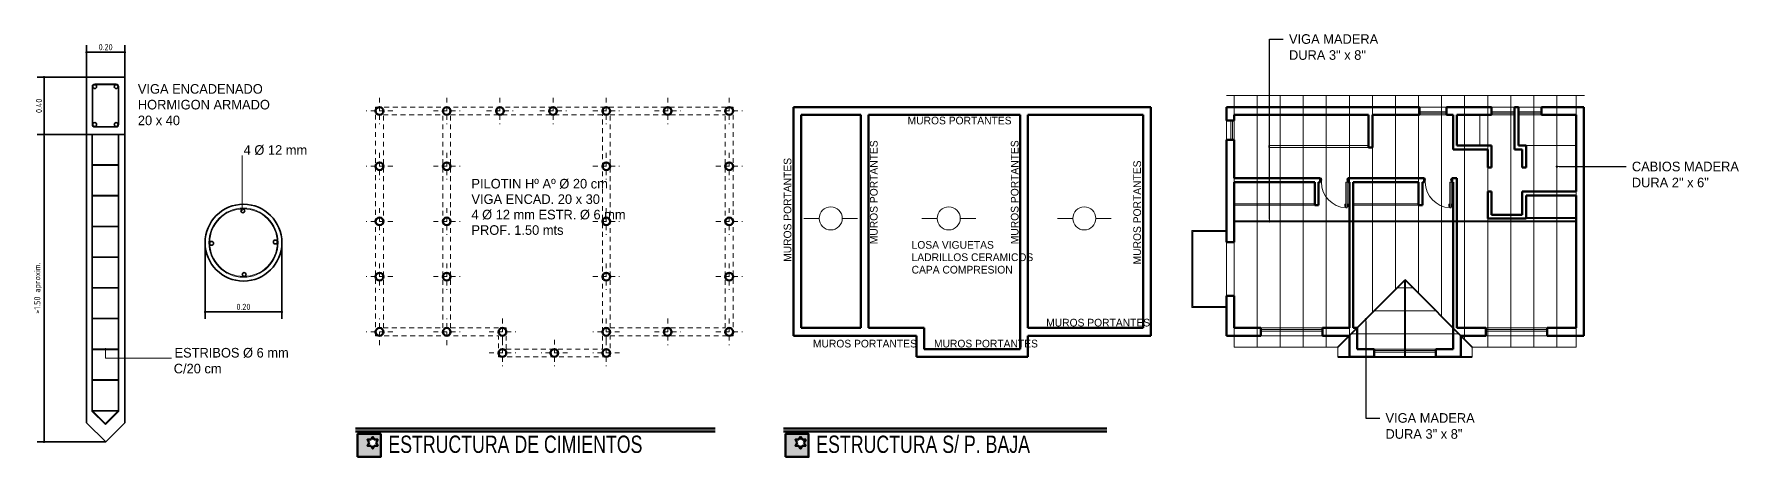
# Model space of a CAD drawing. Extents: x 233 to 569, y -241 to -74.
# Drawn here: x 525.08 to 569.45, y -159.27 to -148.26 of the extents above; entities that cross this region are included whole.
import ezdxf

# ---------------------------------------------------------------- set-up
doc = ezdxf.new("R2010")
doc.units = 0
doc.header["$MEASUREMENT"] = 0
doc.linetypes.add('HIDDEN2', pattern=[0.1875, 0.125, -0.0625])
doc.layers.get('0').update_dxf_attribs({"linetype": 'CONTINUOUS', "lineweight": 50})
for name, color, linetype, lineweight in [('ABERTURAS', 1, 'CONTINUOUS', 9), ('AUXILIAR', 8, 'CONTINUOUS', 9), ('COTAS', 1, 'CONTINUOUS', 9), ('LETRAS', 3, 'CONTINUOUS', 35), ('LINEAS', 2, 'CONTINUOUS', 20), ('TECHOS', 3, 'CONTINUOUS', 40), ('TEXTOGREEN', 3, 'CONTINUOUS', 40)]:
    doc.layers.add(name, color=color, linetype=linetype, lineweight=lineweight)
doc.styles.add('ARIAL', font='')
doc.styles.add('SWISS', font='bahnschrift.ttf')
doc.styles.add('SWISS LT CN BT', font='bahnschrift.ttf')
doc.styles.add('SWISSLTCNBT', font='bahnschrift.ttf')
doc.styles.add('TEMPUS', font='GILC____.TTF')
doc.styles.get('ARIAL').set_extended_font_data('DIN')

# ---------------------------------------------------------------- blocks, each defined once
blk = doc.blocks.new('_DOT')
at = {"color": 0, "linetype": 'ByBlock'}
blk.add_line((-0.5, 0), (-1, 0), dxfattribs=at)
at = {"color": 0, "linetype": 'ByBlock', "const_width": 0.5}
blk.add_lwpolyline([(-0.25, 0, 1), (0.25, 0, 1)], format="xyb", close=True, dxfattribs=at)

msp = doc.modelspace()

# ---------------------------------------------------------------- hatches: boundary and pattern name
h = msp.add_hatch(color=256)
h.paths.add_polyline_path([(534.1001, -158.6655), (533.5001, -158.6655), (533.5001, -159.2655), (534.1001, -159.2655)])
h.paths.add_polyline_path([(533.7553, -158.8144), (533.8489, -158.8144), (533.8902, -158.7429), (533.9315, -158.8144), (534.0251, -158.8144), (533.9783, -158.8955), (534.0251, -158.9766), (533.9315, -158.9766), (533.8902, -159.0481), (533.8489, -158.9766), (533.7553, -158.9766), (533.8021, -158.8955)], flags=16)
h = msp.add_hatch(color=256)
h.paths.add_polyline_path([(545.236, -158.6655), (544.636, -158.6655), (544.636, -159.2655), (545.236, -159.2655)])
h.paths.add_polyline_path([(544.8912, -158.8144), (544.9848, -158.8144), (545.0261, -158.7429), (545.0674, -158.8144), (545.161, -158.8144), (545.1142, -158.8955), (545.161, -158.9766), (545.0674, -158.9766), (545.0261, -159.0481), (544.9848, -158.9766), (544.8912, -158.9766), (544.938, -158.8955)], flags=16)

# ---------------------------------------------------------------- linework, layer by layer
for p, q in [((544.8434, -156.1088), (544.8434, -150.1588)), ((544.8434, -150.1588), (554.1434, -150.1588)), ((545.0434, -155.9088), (545.0434, -150.3588)), ((545.0434, -150.3588), (546.5934, -150.3588)), ((546.5934, -155.9088), (546.5934, -150.3588)), ((546.7934, -155.9088), (546.7934, -150.3588)), ((546.7934, -150.3588), (550.7434, -150.3588)), ((550.7434, -156.4588), (550.7434, -150.3588)), ((550.9434, -155.9088), (550.9434, -150.3588)), ((550.9434, -150.3588), (553.9434, -150.3588)), ((553.9434, -155.9088), (553.9434, -150.3588)), ((554.1434, -156.1088), (554.1434, -150.1588)), ((556.1089, -150.5088), (556.1089, -150.1588)), ((556.1089, -150.1588), (561.1364, -150.1588)), ((556.3089, -150.5088), (556.3089, -150.3588)), ((556.3089, -150.3588), (559.8089, -150.3588)), ((559.8089, -150.3588), (559.8089, -151.2088)), ((559.9089, -150.3588), (561.1364, -150.3588)), ((559.9089, -150.3588), (559.9089, -151.2088)), ((561.1364, -150.1588), (561.1364, -150.3588)), ((561.8364, -150.1588), (563.0089, -150.1588)), ((561.8364, -150.1588), (561.8364, -150.3588)), ((561.8364, -150.3588), (562.0089, -150.3588)), ((562.0089, -151.2588), (562.0089, -150.3588)), ((562.1089, -151.1588), (562.1089, -150.3588)), ((562.1089, -150.3588), (563.0089, -150.3588)), ((563.0089, -150.3588), (563.0089, -150.1588)), ((563.6089, -151.2588), (563.6089, -150.1588)), ((563.6089, -150.1588), (563.7089, -150.1588)), ((563.7089, -151.1588), (563.7089, -150.1588)), ((564.3089, -150.3588), (564.3089, -150.1588)), ((564.3089, -150.1588), (565.4089, -150.1588)), ((564.3089, -150.3588), (565.2089, -150.3588)), ((565.2089, -152.3588), (565.2089, -150.3588)), ((565.4089, -156.1088), (565.4089, -150.1588)), ((556.3089, -150.5088), (556.1089, -150.5088)), ((556.1089, -153.6716), (556.1089, -151.0088)), ((556.3089, -151.0088), (556.1089, -151.0088)), ((556.3089, -152.0088), (556.3089, -151.0088)), ((559.8089, -151.2088), (559.9089, -151.2088)), ((562.0089, -151.2588), (562.9089, -151.2588)), ((562.1089, -151.1588), (563.0089, -151.1588)), ((562.9089, -151.7288), (562.9089, -151.2588)), ((563.0089, -151.7288), (563.0089, -151.1588)), ((563.6089, -151.2588), (563.8089, -151.2588)), ((563.7089, -151.1588), (563.9089, -151.1588)), ((563.8089, -151.7288), (563.8089, -151.2588)), ((563.9089, -151.7288), (563.9089, -151.1588)), ((562.9089, -151.7288), (563.0089, -151.7288)), ((563.8089, -151.7288), (563.9089, -151.7288)), ((556.3089, -152.0088), (558.5507, -152.0088)), ((556.3089, -153.6716), (556.3089, -152.1088)), ((556.3089, -152.1088), (558.4089, -152.1088)), ((558.4089, -152.7088), (558.4089, -152.1088)), ((558.5089, -152.7088), (558.5089, -152.1088)), ((558.5089, -152.1088), (558.5507, -152.1088)), ((558.5507, -152.0088), (558.5507, -152.1088)), ((559.2807, -152.0088), (561.2549, -152.0088)), ((559.2807, -152.0088), (559.2807, -152.1088)), ((559.2807, -152.1088), (559.3089, -152.1088)), ((559.3089, -155.9088), (559.3089, -152.1088)), ((559.4089, -155.9088), (559.4089, -152.1088)), ((559.4089, -152.1088), (561.1089, -152.1088)), ((561.1089, -152.7088), (561.1089, -152.1088)), ((561.2089, -152.7088), (561.2089, -152.1088)), ((561.2089, -152.1088), (561.2549, -152.1088)), ((561.2549, -152.0088), (561.2549, -152.1088)), ((561.9849, -152.0088), (562.1089, -152.0088)), ((561.9849, -152.0088), (561.9849, -152.1088)), ((561.9849, -152.1088), (562.0089, -152.1088)), ((562.0089, -156.4588), (562.0089, -152.1088)), ((562.1089, -155.9088), (562.1089, -152.0088)), ((562.9089, -153.0588), (562.9089, -152.3588)), ((562.9089, -152.3588), (563.0089, -152.3588)), ((563.0089, -152.9588), (563.0089, -152.3588)), ((563.8089, -152.9588), (563.8089, -152.3588)), ((563.8089, -152.3588), (565.2089, -152.3588)), ((563.9089, -153.0588), (563.9089, -152.4588)), ((563.9089, -152.4588), (565.2089, -152.4588)), ((565.2089, -155.9088), (565.2089, -152.4588)), ((558.4089, -152.7088), (558.5089, -152.7088)), ((561.1089, -152.7088), (561.2089, -152.7088)), ((562.9089, -153.0588), (563.9089, -153.0588)), ((563.0089, -152.9588), (563.8089, -152.9588)), ((556.1089, -153.6716), (556.3089, -153.6716)), ((556.1089, -156.1088), (556.1089, -155.0716)), ((556.1089, -155.0716), (556.3089, -155.0716)), ((556.3089, -155.9088), (556.3089, -155.0716)), ((544.8434, -156.1088), (548.0434, -156.1088)), ((545.0434, -155.9088), (546.5934, -155.9088)), ((546.7934, -155.9088), (548.2434, -155.9088)), ((548.0434, -156.6588), (548.0434, -156.1088)), ((548.2434, -156.4588), (548.2434, -155.9088)), ((550.9434, -155.9088), (553.9434, -155.9088)), ((550.9434, -156.6588), (550.9434, -156.1088)), ((550.9434, -156.1088), (554.1434, -156.1088)), ((556.1089, -156.1088), (557.0089, -156.1088)), ((556.3089, -155.9088), (557.0089, -155.9088)), ((557.0089, -155.9088), (557.0089, -156.1088)), ((558.6089, -155.9088), (559.3089, -155.9088)), ((558.6089, -155.9088), (558.6089, -156.1088)), ((558.6089, -156.1088), (559.3089, -156.1088)), ((559.3089, -156.6588), (559.3089, -156.1088)), ((559.4089, -155.9088), (559.5089, -155.9088)), ((559.5089, -156.4588), (559.5089, -155.9088)), ((562.1089, -155.9088), (562.8589, -155.9088)), ((562.2089, -156.6588), (562.2089, -156.1088)), ((562.2089, -156.1088), (562.8589, -156.1088)), ((562.8589, -155.9088), (562.8589, -156.1088)), ((564.4589, -155.9088), (565.2089, -155.9088)), ((564.4589, -155.9088), (564.4589, -156.1088)), ((564.4589, -156.1088), (565.4089, -156.1088)), ((548.2434, -156.4588), (550.7434, -156.4588)), ((559.5089, -156.4588), (559.9589, -156.4588)), ((559.9589, -156.4588), (559.9589, -156.6588)), ((561.5589, -156.4588), (562.0089, -156.4588)), ((561.5589, -156.4588), (561.5589, -156.6588)), ((548.0434, -156.6588), (550.9434, -156.6588)), ((559.3089, -156.6588), (559.9589, -156.6588)), ((561.5589, -156.6588), (562.2089, -156.6588)), ((533.4431, -158.5261), (542.8054, -158.5261)), ((544.579, -158.5261), (553.001, -158.5261))]:
    msp.add_line(p, q)
at = {"color": 1}
for p, q in [((533.4431, -158.6011), (542.8054, -158.6011)), ((544.579, -158.6011), (553.001, -158.6011))]:
    msp.add_line(p, q, dxfattribs=at)
for points in [[(533.5001, -159.2655), (534.1001, -159.2655), (534.1001, -158.6655), (533.5001, -158.6655)], [(544.636, -159.2655), (545.236, -159.2655), (545.236, -158.6655), (544.636, -158.6655)]]:
    msp.add_lwpolyline(points, close=True)
for points in [[(533.8489, -158.8144), (533.7553, -158.8144), (533.8021, -158.8955)], [(533.9315, -158.8144), (533.8902, -158.7429), (533.8489, -158.8144)], [(533.9783, -158.8955), (534.0251, -158.8144), (533.9315, -158.8144)], [(544.9848, -158.8144), (544.8912, -158.8144), (544.938, -158.8955)], [(545.0674, -158.8144), (545.0261, -158.7429), (544.9848, -158.8144)], [(545.1142, -158.8955), (545.161, -158.8144), (545.0674, -158.8144)], [(533.8021, -158.8955), (533.7553, -158.9766), (533.8489, -158.9766)], [(533.8489, -158.9766), (533.8902, -159.0481), (533.9315, -158.9766)], [(533.9315, -158.9766), (534.0251, -158.9766), (533.9783, -158.8955)], [(544.938, -158.8955), (544.8912, -158.9766), (544.9848, -158.9766)], [(544.9848, -158.9766), (545.0261, -159.0481), (545.0674, -158.9766)], [(545.0674, -158.9766), (545.161, -158.9766), (545.1142, -158.8955)]]:
    msp.add_lwpolyline(points)
for centre in [(534.069, -150.2588), (535.819, -150.2588), (537.2024, -150.2588), (538.5857, -150.2588), (539.969, -150.2588), (541.569, -150.2588), (543.169, -150.2588), (534.069, -151.6963), (535.819, -151.6963), (539.969, -151.6963), (543.169, -151.6963), (534.069, -153.1338), (535.819, -153.1338), (539.969, -153.1338), (543.169, -153.1338), (534.069, -154.5713), (535.819, -154.5713), (539.969, -154.5713), (543.169, -154.5713), (534.069, -156.0088), (535.819, -156.0088), (537.269, -156.0088), (539.969, -156.0088), (541.569, -156.0088), (543.169, -156.0088), (537.269, -156.5588), (538.619, -156.5588), (539.969, -156.5588)]:
    msp.add_circle(centre, 0.1)
at = {"layer": 'ABERTURAS'}
for p, q in [((561.1364, -150.1588), (561.8364, -150.1588)), ((561.1364, -150.2788), (561.8364, -150.2788)), ((561.1364, -150.3188), (561.8364, -150.3188)), ((561.1364, -150.3588), (561.8364, -150.3588)), ((563.0089, -150.1588), (563.6089, -150.1588)), ((563.0089, -150.2788), (563.6089, -150.2788)), ((563.0089, -150.3188), (563.6089, -150.3188)), ((563.0089, -150.3588), (563.6089, -150.3588)), ((564.3089, -150.1588), (563.7089, -150.1588)), ((564.3089, -150.2788), (563.7089, -150.2788)), ((564.3089, -150.3188), (563.7089, -150.3188)), ((564.3089, -150.3588), (563.7089, -150.3588)), ((556.1089, -150.5088), (556.1089, -151.0088)), ((556.2289, -150.5088), (556.2289, -151.0088)), ((556.2689, -150.5088), (556.2689, -151.0088)), ((556.3089, -150.5088), (556.3089, -151.0088)), ((558.4089, -152.6788), (556.3089, -152.6788)), ((558.4089, -152.7088), (556.3089, -152.7088)), ((561.1089, -152.6788), (559.4089, -152.6788)), ((561.1089, -152.7088), (559.4089, -152.7088)), ((563.9089, -153.0288), (565.2089, -153.0288)), ((563.9089, -153.0588), (565.2089, -153.0588)), ((556.1089, -153.6716), (556.1089, -155.0716)), ((556.3089, -153.6716), (556.3089, -155.0716)), ((558.6089, -155.9088), (557.0089, -155.9088)), ((558.6089, -155.9488), (557.0089, -155.9488)), ((558.6089, -155.9888), (557.0089, -155.9888)), ((557.0089, -156.1088), (558.6089, -156.1088)), ((564.4589, -155.9088), (562.8589, -155.9088)), ((564.4589, -155.9488), (562.8589, -155.9488)), ((564.4589, -155.9888), (562.8589, -155.9888)), ((562.8589, -156.1088), (564.4589, -156.1088)), ((561.5589, -156.4588), (559.9589, -156.4588)), ((561.5589, -156.4988), (559.9589, -156.4988)), ((561.5589, -156.5388), (559.9589, -156.5388)), ((559.9589, -156.6588), (561.5589, -156.6588))]:
    msp.add_line(p, q, dxfattribs=at)
for centre in [(559.2507, -152.1088), (561.9549, -152.1088)]:
    msp.add_arc(centre, 0.67, 180, 267.43366, dxfattribs=at)
at = {"layer": 'AUXILIAR'}
for p, q in [((526.5873, -149.6239), (526.5873, -150.6124)), ((526.6073, -149.5739), (526.6084, -149.5739)), ((526.6073, -149.5739), (526.6073, -149.5749)), ((526.6073, -149.5749), (526.6073, -149.5739)), ((526.6073, -149.5739), (526.6084, -149.5739)), ((526.6073, -149.6239), (526.6073, -150.6124)), ((526.6573, -149.5539), (527.2151, -149.5539)), ((526.6573, -149.5739), (527.2151, -149.5739)), ((527.2641, -149.5739), (527.2651, -149.5739)), ((527.2641, -149.5739), (527.2651, -149.5739)), ((527.2641, -149.5739), (527.2651, -149.5739)), ((527.2651, -149.5739), (527.2651, -149.5749)), ((527.2651, -149.5749), (527.2651, -149.5739)), ((527.2651, -149.5749), (527.2651, -149.5739)), ((527.2651, -149.6239), (527.2651, -150.6124)), ((527.2851, -149.6239), (527.2851, -150.6124)), ((562.7089, -151.1588), (562.7089, -150.3588)), ((526.6073, -150.6614), (526.6073, -150.6624)), ((526.6073, -150.6624), (526.6084, -150.6624)), ((526.6573, -150.6624), (527.2151, -150.6624)), ((526.6573, -150.6824), (527.2151, -150.6824)), ((527.2641, -150.6624), (527.2651, -150.6624)), ((527.2641, -150.6624), (527.2651, -150.6624)), ((527.2651, -150.6614), (527.2651, -150.6624)), ((527.2651, -150.6614), (527.2651, -150.6624)), ((563.9089, -151.1588), (565.2089, -151.1588)), ((559.204, -152.6884), (559.1932, -152.6884)), ((559.1932, -152.6884), (559.1932, -152.7288)), ((559.1932, -152.7447), (559.1932, -152.7288)), ((559.1932, -152.7288), (559.2207, -152.7288)), ((559.1932, -152.7288), (559.204, -152.7288)), ((559.2207, -152.7447), (559.1932, -152.7447)), ((559.204, -152.7288), (559.204, -152.6884)), ((559.2207, -152.7288), (559.2207, -152.7447)), ((559.2782, -152.7288), (559.2507, -152.7288)), ((559.2507, -152.7288), (559.2507, -152.7447)), ((559.2507, -152.7447), (559.2782, -152.7447)), ((559.2674, -152.7288), (559.2674, -152.6884)), ((559.2674, -152.6884), (559.2782, -152.6884)), ((559.2782, -152.7288), (559.2674, -152.7288)), ((559.2782, -152.6884), (559.2782, -152.7288)), ((559.2782, -152.7447), (559.2782, -152.7288)), ((561.9082, -152.6884), (561.8974, -152.6884)), ((561.8974, -152.6884), (561.8974, -152.7288)), ((561.8974, -152.7447), (561.8974, -152.7288)), ((561.8974, -152.7288), (561.9249, -152.7288)), ((561.8974, -152.7288), (561.9082, -152.7288)), ((561.9249, -152.7447), (561.8974, -152.7447)), ((561.9082, -152.7288), (561.9082, -152.6884)), ((561.9249, -152.7288), (561.9249, -152.7447)), ((561.9824, -152.7288), (561.9549, -152.7288)), ((561.9549, -152.7288), (561.9549, -152.7447)), ((561.9549, -152.7447), (561.9824, -152.7447)), ((561.9716, -152.7288), (561.9716, -152.6884)), ((561.9716, -152.6884), (561.9824, -152.6884)), ((561.9824, -152.7288), (561.9716, -152.7288)), ((561.9824, -152.6884), (561.9824, -152.7288)), ((561.9824, -152.7447), (561.9824, -152.7288))]:
    msp.add_line(p, q, dxfattribs=at)
at = {"layer": 'AUXILIAR', "linetype": 'HIDDEN2'}
for p, q in [((534.069, -149.9128), (534.069, -150.6048)), ((535.819, -149.9128), (535.819, -150.6048)), ((537.2024, -149.9128), (537.2024, -150.6048)), ((538.5857, -149.9128), (538.5857, -150.6048)), ((539.969, -149.9128), (539.969, -150.6048)), ((541.569, -149.9128), (541.569, -150.6048)), ((543.169, -149.9128), (543.169, -150.6048)), ((534.415, -150.2588), (533.723, -150.2588)), ((535.473, -150.2588), (536.165, -150.2588)), ((536.8564, -150.2588), (537.5483, -150.2588)), ((538.2397, -150.2588), (538.9317, -150.2588)), ((539.623, -150.2588), (540.315, -150.2588)), ((541.223, -150.2588), (541.915, -150.2588)), ((542.823, -150.2588), (543.515, -150.2588)), ((534.415, -151.6963), (533.723, -151.6963)), ((534.069, -151.3503), (534.069, -152.0423)), ((535.473, -151.6963), (536.165, -151.6963)), ((535.819, -151.3503), (535.819, -152.0423)), ((539.623, -151.6963), (540.315, -151.6963)), ((539.969, -151.3503), (539.969, -152.0423)), ((542.823, -151.6963), (543.515, -151.6963)), ((543.169, -151.3503), (543.169, -152.0423)), ((534.069, -152.7878), (534.069, -153.4798)), ((535.819, -152.7878), (535.819, -153.4798)), ((539.969, -152.7878), (539.969, -153.4798)), ((543.169, -152.7878), (543.169, -153.4798)), ((534.415, -153.1338), (533.723, -153.1338)), ((535.473, -153.1338), (536.165, -153.1338)), ((539.623, -153.1338), (540.315, -153.1338)), ((542.823, -153.1338), (543.515, -153.1338)), ((534.069, -154.2253), (534.069, -154.9173)), ((535.819, -154.2253), (535.819, -154.9173)), ((539.969, -154.2253), (539.969, -154.9173)), ((543.169, -154.2253), (543.169, -154.9173)), ((534.415, -154.5713), (533.723, -154.5713)), ((535.473, -154.5713), (536.165, -154.5713)), ((539.623, -154.5713), (540.315, -154.5713)), ((542.823, -154.5713), (543.515, -154.5713)), ((534.069, -156.3548), (534.069, -155.6628)), ((535.819, -156.3548), (535.819, -155.6628)), ((537.269, -155.6628), (537.269, -156.3548)), ((539.969, -155.6628), (539.969, -156.3548)), ((541.569, -155.6628), (541.569, -156.3548)), ((543.169, -155.6628), (543.169, -156.3548)), ((534.415, -156.0088), (533.723, -156.0088)), ((535.473, -156.0088), (536.165, -156.0088)), ((536.923, -156.0088), (537.615, -156.0088)), ((540.315, -156.0088), (539.623, -156.0088)), ((541.223, -156.0088), (541.915, -156.0088)), ((542.823, -156.0088), (543.515, -156.0088)), ((536.923, -156.5588), (537.615, -156.5588)), ((537.269, -156.2128), (537.269, -156.9048)), ((538.965, -156.5588), (538.273, -156.5588)), ((538.619, -156.2128), (538.619, -156.9048)), ((540.315, -156.5588), (539.623, -156.5588)), ((539.969, -156.2128), (539.969, -156.9048))]:
    msp.add_line(p, q, dxfattribs=at)
at = {"layer": 'AUXILIAR'}
for radius in [0.8999, 0.8799]:
    msp.add_circle((530.5284, -153.6872), radius, dxfattribs=at)
for centre, start, end in [((526.6573, -149.6239), 90, 180), ((527.2151, -149.6239), 0, 90), ((526.6573, -150.6124), 180, 270), ((527.2151, -150.6124), 270, 0)]:
    msp.add_arc(centre, 0.07, start, end, dxfattribs=at)
at = {"layer": 'COTAS', "color": 1, "linetype": 'ByBlock', "lineweight": -2}
for p, q in [((557.2279, -148.3874), (557.5879, -148.3874)), ((566.1513, -151.7064), (566.5113, -151.7064)), ((559.7398, -158.2534), (560.0998, -158.2534))]:
    msp.add_line(p, q, dxfattribs=at)
at = {"layer": 'COTAS'}
for p, q in [((556.1089, -149.8588), (565.4256, -149.8588)), ((530.4934, -152.8579), (530.4934, -151.4194)), ((526.9348, -156.4377), (526.9348, -156.6975)), ((559.0089, -156.4088), (556.3089, -156.4088)), ((559.0089, -156.4088), (559.0089, -156.6588)), ((562.5089, -156.4088), (565.2089, -156.4088)), ((562.5089, -156.4088), (562.5089, -156.6588)), ((526.9348, -156.6975), (528.6541, -156.6975))]:
    msp.add_line(p, q, dxfattribs=at)
at = {"layer": 'COTAS', "color": 1, "linetype": 'ByBlock', "lineweight": -2}
for points in [[(557.2279, -153.0738), (557.2279, -148.3874)], [(564.7689, -151.7064), (566.1513, -151.7064)], [(559.7398, -155.7379), (559.7398, -158.2534)]]:
    msp.add_lwpolyline(points, dxfattribs=at)
at = {"layer": 'LETRAS', "color": 1}
for p, q in [((526.4425, -149.3738), (526.4425, -148.5479)), ((527.4425, -149.3738), (527.4425, -148.5479)), ((526.5025, -148.7279), (527.3825, -148.7279)), ((526.4425, -149.3738), (525.1584, -149.3738)), ((525.3384, -149.4338), (525.3384, -150.8138)), ((526.4425, -150.8738), (525.1584, -150.8738)), ((526.9425, -150.8738), (525.1584, -150.8738)), ((525.3384, -158.8138), (525.3384, -150.9338)), ((529.5284, -153.6872), (529.5284, -155.6704)), ((531.5284, -153.6872), (531.5284, -155.6704)), ((529.5884, -155.4904), (531.4684, -155.4904)), ((526.9425, -158.8738), (525.1584, -158.8738))]:
    msp.add_line(p, q, dxfattribs=at)
at = {"layer": 'LETRAS'}
for p, q in [((526.4425, -149.3738), (527.4425, -149.3738)), ((526.4425, -150.8738), (526.4425, -149.3738)), ((527.4425, -149.3738), (527.4425, -150.8738)), ((527.4425, -150.8738), (526.4425, -150.8738)), ((526.4425, -158.3738), (526.4425, -150.8738)), ((527.4425, -158.3738), (527.4425, -150.8738)), ((526.4425, -158.3738), (526.9425, -158.8738)), ((527.4425, -158.3738), (526.9425, -158.8738))]:
    msp.add_line(p, q, dxfattribs=at)
for centre, radius in [((526.6573, -149.6239), 0.05), ((527.2151, -149.6239), 0.05), ((526.6573, -150.6124), 0.05), ((527.2151, -150.6124), 0.05), ((530.5284, -153.6872), 1), ((530.511, -152.8574), 0.05), ((529.6985, -153.7046), 0.05), ((531.3582, -153.6699), 0.05), ((530.5457, -154.5171), 0.05)]:
    msp.add_circle(centre, radius, dxfattribs=at)
at = {"layer": 'LINEAS'}
for p, q in [((556.3089, -156.4088), (556.3089, -149.8588)), ((556.9089, -156.4088), (556.9089, -149.8588)), ((557.5089, -156.4088), (557.5089, -149.8588)), ((558.1089, -156.4088), (558.1089, -149.8588)), ((558.7089, -156.4088), (558.7089, -149.8588)), ((559.3089, -156.1088), (559.3089, -149.8588)), ((559.9089, -155.5088), (559.9089, -149.8588)), ((560.5089, -154.9088), (560.5089, -149.8588)), ((561.1089, -155.0088), (561.1089, -149.8588)), ((561.7089, -155.6088), (561.7089, -149.8588)), ((562.3089, -156.2088), (562.3089, -149.8588)), ((562.9089, -156.4088), (562.9089, -149.8588)), ((563.5089, -156.4088), (563.5089, -149.8588)), ((564.1089, -156.4088), (564.1089, -149.8588)), ((564.7089, -156.4088), (564.7089, -149.8588)), ((565.2089, -156.4088), (565.2089, -149.8588)), ((526.5836, -150.8738), (526.5836, -158.0738)), ((526.6036, -150.8738), (526.6036, -158.0656)), ((527.2649, -150.8738), (527.2649, -158.0656)), ((527.2849, -150.8738), (527.2849, -158.0738)), ((557.2158, -151.1588), (559.8089, -151.1588)), ((557.2158, -151.1588), (557.2158, -151.2088)), ((557.2158, -151.2088), (559.8089, -151.2088)), ((527.2849, -151.6538), (526.5836, -151.6538)), ((527.2849, -151.6738), (526.5836, -151.6738)), ((558.5507, -152.0221), (558.5507, -152.0088)), ((558.5507, -152.0088), (558.5807, -152.0088)), ((558.5507, -152.1088), (558.5507, -152.0963)), ((558.5807, -152.1088), (558.5507, -152.1088)), ((558.5807, -152.0088), (558.5807, -152.0392)), ((558.5807, -152.0392), (558.5907, -152.0392)), ((558.5807, -152.0592), (558.5907, -152.0592)), ((558.5807, -152.0592), (558.5807, -152.1088)), ((558.5907, -152.0392), (558.5907, -152.0592)), ((559.2507, -152.1088), (559.2207, -152.1088)), ((559.2207, -152.1088), (559.2207, -152.7781)), ((559.2407, -152.0392), (559.2507, -152.0392)), ((559.2407, -152.0592), (559.2407, -152.0392)), ((559.2407, -152.0592), (559.2507, -152.0592)), ((559.2507, -152.0392), (559.2507, -152.0088)), ((559.2507, -152.0088), (559.2807, -152.0088)), ((559.2507, -152.1088), (559.2507, -152.0592)), ((559.2807, -152.1088), (559.2507, -152.1088)), ((559.2507, -152.7781), (559.2507, -152.1088)), ((559.2807, -152.0088), (559.2807, -152.0221)), ((559.2807, -152.0963), (559.2807, -152.1088)), ((561.2549, -152.0221), (561.2549, -152.0088)), ((561.2549, -152.0088), (561.2849, -152.0088)), ((561.2549, -152.1088), (561.2549, -152.0963)), ((561.2849, -152.1088), (561.2549, -152.1088)), ((561.2849, -152.0088), (561.2849, -152.0392)), ((561.2849, -152.0392), (561.2949, -152.0392)), ((561.2849, -152.0592), (561.2949, -152.0592)), ((561.2849, -152.0592), (561.2849, -152.1088)), ((561.2949, -152.0392), (561.2949, -152.0592)), ((561.9549, -152.1088), (561.9249, -152.1088)), ((561.9249, -152.1088), (561.9249, -152.7781)), ((561.9449, -152.0392), (561.9549, -152.0392)), ((561.9449, -152.0592), (561.9449, -152.0392)), ((561.9449, -152.0592), (561.9549, -152.0592)), ((561.9549, -152.0392), (561.9549, -152.0088)), ((561.9549, -152.0088), (561.9849, -152.0088)), ((561.9549, -152.1088), (561.9549, -152.0592)), ((561.9849, -152.1088), (561.9549, -152.1088)), ((561.9549, -152.7781), (561.9549, -152.1088)), ((561.9849, -152.0088), (561.9849, -152.0221)), ((561.9849, -152.0963), (561.9849, -152.1088)), ((527.2849, -152.4538), (526.5836, -152.4538)), ((527.2849, -152.4738), (526.5836, -152.4738)), ((545.5126, -153.056), (545.1126, -153.056)), ((546.5126, -153.056), (546.1126, -153.056)), ((548.5841, -153.056), (548.1841, -153.056)), ((549.5841, -153.056), (549.1841, -153.056)), ((552.1112, -153.056), (551.7112, -153.056)), ((553.1112, -153.056), (552.7112, -153.056)), ((559.2207, -152.7781), (559.2507, -152.7781)), ((561.9249, -152.7781), (561.9549, -152.7781)), ((527.2849, -153.2538), (526.5836, -153.2538)), ((527.2849, -153.2738), (526.5836, -153.2738)), ((555.2089, -155.3716), (555.2089, -153.3716)), ((556.1089, -153.3716), (555.2089, -153.3716)), ((555.2339, -155.3466), (555.2339, -153.3966)), ((556.1089, -153.3966), (555.2339, -153.3966)), ((527.2849, -154.0538), (526.5836, -154.0538)), ((527.2849, -154.0738), (526.5836, -154.0738)), ((527.2849, -154.8538), (526.5836, -154.8538)), ((527.2849, -154.8738), (526.5836, -154.8738)), ((560.5589, -154.8588), (560.9589, -154.8588)), ((527.2849, -155.6538), (526.5836, -155.6538)), ((527.2849, -155.6738), (526.5836, -155.6738)), ((555.2089, -155.3716), (556.1089, -155.3716)), ((555.2339, -155.3466), (556.1089, -155.3466)), ((559.9589, -155.4588), (561.5589, -155.4588)), ((559.3589, -156.0588), (562.1589, -156.0588)), ((527.2849, -156.4538), (526.5836, -156.4538)), ((527.2849, -156.4738), (526.5836, -156.4738)), ((527.2849, -157.2538), (526.5836, -157.2538)), ((527.2849, -157.2738), (526.5836, -157.2738)), ((527.2849, -158.0538), (526.5836, -158.0538)), ((527.2849, -158.0738), (526.5836, -158.0738)), ((526.5836, -158.0738), (526.9343, -158.4245)), ((526.6036, -158.0656), (526.9484, -158.4104)), ((527.2649, -158.0656), (526.9201, -158.4104)), ((527.2849, -158.0738), (526.9343, -158.4245))]:
    msp.add_line(p, q, dxfattribs=at)
at = {"layer": 'LINEAS', "linetype": 'HIDDEN2'}
for p, q in [((533.969, -156.1088), (533.969, -150.1588)), ((533.969, -150.1588), (543.269, -150.1588)), ((534.169, -155.9088), (534.169, -150.3588)), ((534.169, -150.3588), (535.719, -150.3588)), ((535.719, -155.9088), (535.719, -150.3588)), ((535.919, -155.9088), (535.919, -150.3588)), ((535.919, -150.3588), (539.869, -150.3588)), ((539.869, -156.4588), (539.869, -150.3588)), ((540.069, -155.9088), (540.069, -150.3588)), ((540.069, -150.3588), (543.069, -150.3588)), ((543.069, -155.9088), (543.069, -150.3588)), ((543.269, -156.1088), (543.269, -150.1588)), ((533.969, -156.1088), (537.169, -156.1088)), ((534.169, -155.9088), (535.719, -155.9088)), ((535.919, -155.9088), (537.369, -155.9088)), ((537.169, -156.6588), (537.169, -156.1088)), ((537.369, -156.4588), (537.369, -155.9088)), ((540.069, -155.9088), (543.069, -155.9088)), ((540.069, -156.6588), (540.069, -156.1088)), ((540.069, -156.1088), (543.269, -156.1088)), ((537.369, -156.4588), (539.869, -156.4588)), ((537.169, -156.6588), (540.069, -156.6588))]:
    msp.add_line(p, q, dxfattribs=at)
at = {"layer": 'LINEAS'}
for centre in [(545.8126, -153.056), (548.8841, -153.056), (552.4112, -153.056)]:
    msp.add_circle(centre, 0.3, dxfattribs=at)
at = {"layer": 'TECHOS'}
for p, q in [((565.2089, -153.1338), (556.3089, -153.1338)), ((559.0089, -156.4088), (560.7589, -154.6588)), ((560.7589, -156.6588), (560.7589, -154.6588)), ((562.5089, -156.4088), (560.7589, -154.6588)), ((559.0089, -156.6588), (562.5089, -156.6588))]:
    msp.add_line(p, q, dxfattribs=at)

# ---------------------------------------------------------------- block references
at = {"layer": 'COTAS', "color": 1, "lineweight": -2, "xscale": 0.06, "yscale": 0.06, "zscale": 0.06}
for p, rotation in [((564.7089, -151.7064), 180), ((557.2279, -153.1338), 270), ((559.7398, -155.6779), 90)]:
    msp.add_blockref('_DOT', p, dxfattribs=dict(at, rotation=rotation))
at = {"layer": 'LETRAS', "color": 1, "xscale": 0.06, "yscale": 0.06, "zscale": 0.06}
for p, rotation in [((526.4425, -148.7279), 180), ((525.3384, -149.3738), 90), ((525.3384, -150.8738), 270), ((525.3384, -150.8738), 90), ((529.5284, -155.4904), 180), ((525.3384, -158.8738), 270)]:
    msp.add_blockref('_DOT', p, dxfattribs=dict(at, rotation=rotation))
for p in [(527.4425, -148.7279), (531.5284, -155.4904)]:
    msp.add_blockref('_DOT', p, dxfattribs=at)

# ---------------------------------------------------------------- texts
at = {"style": 'TEMPUS'}
for s, p in [('ESTRUCTURA DE CIMIENTOS', (534.3003, -159.1608)), ('ESTRUCTURA S/ P. BAJA', (545.4362, -159.1608))]:
    msp.add_text(s, height=0.45, dxfattribs=at).set_placement(p)
at = {"layer": 'COTAS', "color": 3, "char_height": 0.25, "attachment_point": 1, "style": 'SWISS LT CN BT'}
for s, insert in [('VIGA MADERA\\PDURA 3" x 8"', (557.7379, -148.2599)), ('CABIOS MADERA\\PDURA 2" x 6"', (566.6613, -151.5789)), ('VIGA MADERA\\PDURA 3" x 8"', (560.2498, -158.1259))]:
    msp.add_mtext(s, dxfattribs=dict(at, insert=insert))
at = {"layer": 'LETRAS', "color": 3, "char_height": 0.16, "attachment_point": 5, "style": 'ARIAL'}
for insert in [(526.9425, -148.5963), (530.5284, -155.3587)]:
    msp.add_mtext('\\A1;0.20', dxfattribs=dict(at, insert=insert))
at = {"layer": 'LETRAS', "color": 3, "char_height": 0.16, "attachment_point": 5, "rotation": 90, "style": 'ARIAL'}
for s, insert in [('\\A1;0.40', (525.2068, -150.1238)), ('\\A1;>1.50 aproxim.', (525.1844, -154.8738))]:
    msp.add_mtext(s, dxfattribs=dict(at, insert=insert))
at = {"layer": 'TECHOS', "style": 'SWISSLTCNBT'}
for s, p in [('PILOTIN Hº Aº Ø 20 cm', (536.4611, -152.2767)), ('VIGA ENCAD. 20 x 30', (536.4611, -152.6789)), ('4 Ø 12 mm ESTR. Ø 6 mm', (536.4611, -153.0811)), ('PROF. 1.50 mts', (536.4611, -153.4833))]:
    msp.add_text(s, height=0.25, dxfattribs=at).set_placement(p)
at = {"layer": 'TEXTOGREEN'}
for s, height, style, p in [('VIGA ENCADENADO', 0.25, 'SWISS', (527.7803, -149.8083)), ('20 x 40 ', 0.25, 'SWISS', (527.7803, -150.6287)), ('HORMIGON ARMADO', 0.25, 'SWISS', (527.7803, -150.2185)), ('MUROS PORTANTES', 0.2, 'SWISSLTCNBT', (547.813, -150.6068)), ('4 Ø 12 mm', 0.25, 'SWISS', (530.5334, -151.3994)), ('LOSA VIGUETAS', 0.2, 'SWISSLTCNBT', (547.9171, -153.8446)), ('CAPA COMPRESION', 0.2, 'SWISSLTCNBT', (547.9171, -154.4902)), ('LADRILLOS CERAMICOS', 0.2, 'SWISSLTCNBT', (547.9171, -154.1664)), ('MUROS PORTANTES', 0.2, 'SWISSLTCNBT', (551.4193, -155.8689)), ('ESTRIBOS Ø 6 mm', 0.25, 'SWISS', (528.7341, -156.6775)), ('MUROS PORTANTES', 0.2, 'SWISSLTCNBT', (545.349, -156.4149)), ('MUROS PORTANTES', 0.2, 'SWISSLTCNBT', (548.4995, -156.4149)), ('C/20 cm', 0.25, 'SWISS', (528.7138, -157.0902))]:
    msp.add_text(s, height=height, dxfattribs=dict(at, style=style)).set_placement(p)
at = {"layer": 'TEXTOGREEN', "style": 'SWISSLTCNBT'}
for p in [(547.0324, -153.7273), (550.6996, -153.7273), (544.7868, -154.1858), (553.8865, -154.2524)]:
    msp.add_text('MUROS PORTANTES', height=0.2, rotation=90, dxfattribs=at).set_placement(p)

doc.saveas('drawing.dxf')
